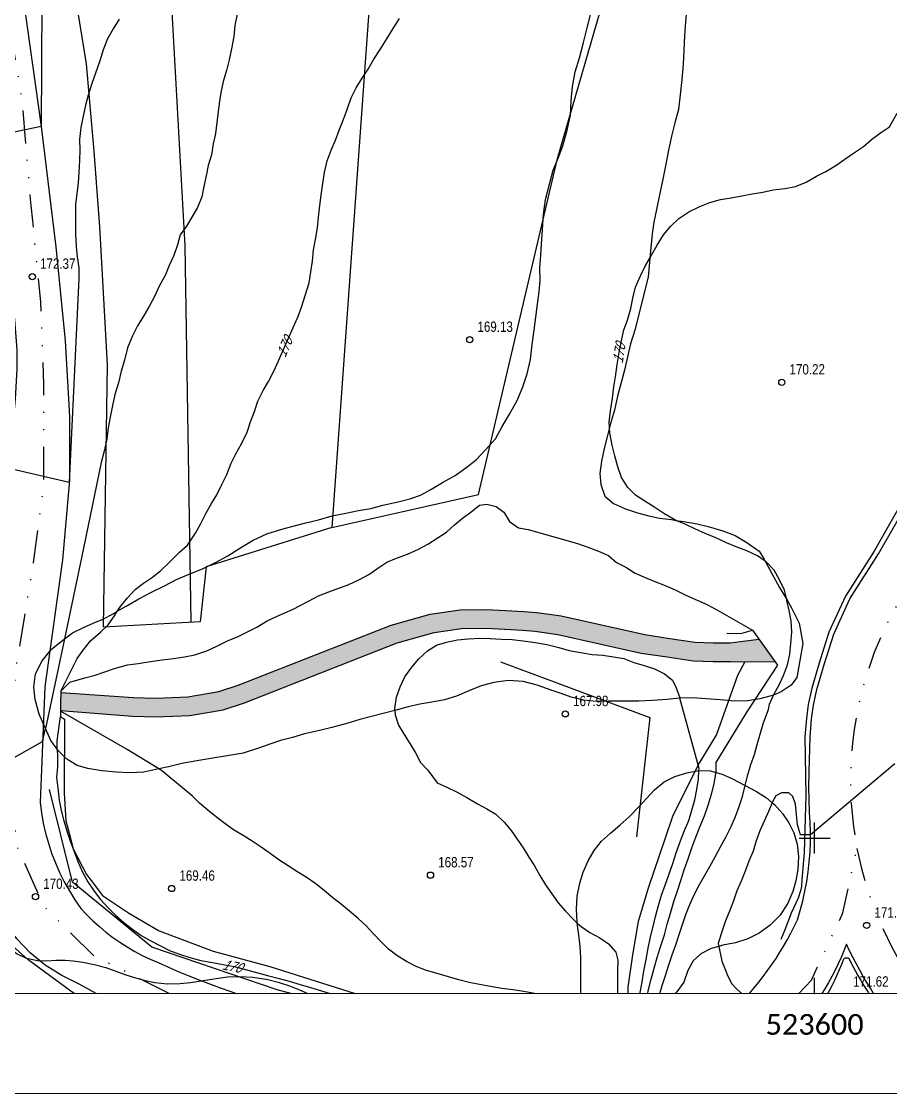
# Model space of a CAD drawing. Header units: metres. Extents: x 523239 to 523998, y 4669208 to 4669802.
# Drawn here: x 523523.3 to 523607.3, y 4669275.3 to 4669378.9 of the extents above; entities that cross this region are included whole.
import ezdxf
from ezdxf.enums import TextEntityAlignment as Align

# ---------------------------------------------------------------- set-up
doc = ezdxf.new("R2010")
doc.units = ezdxf.units.M
doc.header["$MEASUREMENT"] = 0
doc.header["$PDSIZE"] = -1
doc.linetypes.add('MORSE_D', pattern=[31.75, 12.7, -6.35, 0, -6.35, 0, -6.35])
for name, color, linetype in [('031006 Cota terreno', 9, 'Continuous'), ('032011 Curva cada 1 m', 40, 'Continuous'), ('032015 Curva cada 5 m', 34, 'Continuous'), ('032022 Curva cada 1 m de baja fiabilidad', 40, 'Continuous'), ('032023 Curva cada 5 m de baja fiabilidad', 34, 'Continuous'), ('033006 Texto cota terreno', 9, 'Continuous'), ('033015 Texto curva maestra', 42, 'Continuous'), ('042002 Arroyo', 4, 'Continuous'), ('042014 Rio baja fiabilidad', 142, 'Continuous'), ('072001 Borde aglomerado u hormigon', 7, 'Continuous'), ('072004 Bordillo Acera', 1, 'Continuous'), ('072010 Obra fabrica', 1, 'Continuous'), ('082001 Valla Alambrada', 7, 'ALAMBRADA'), ('082004 Linde', 3, 'Continuous'), ('082008 Bionda', 7, 'BIONDA'), ('082009 Linde Antigua', 104, 'Continuous'), ('102002 Zona arbolada', 3, 'MASA'), ('192008 Linea blanca', 9, 'Continuous'), ('202001 Eje Calle', 254, 'MORSE_D'), ('990001 Sombreados', 7, 'Continuous'), ('992007 Cuadricula', 7, 'Continuous'), ('993007 Textos cuadricula', 7, 'Continuous')]:
    doc.layers.add(name, color=color, linetype=linetype)
doc.layers.add('992006 Lineas cajetin', color=7, linetype='Continuous', lineweight=0)
doc.styles.add('Legend', font='calibri.ttf')
doc.styles.get("Standard").update_dxf_attribs({"font": 'arial.ttf'})
doc.linetypes.add('ALAMBRADA', pattern='A,3,[131,GEOGRAMA.SHX,S=0.5,R=0,X=0,Y=0],3', length=6)
doc.linetypes.add('BIONDA', pattern='A,6,[137,GEOGRAMA.SHX,S=0.75,R=0,X=0,Y=-0.5],6', length=12)
doc.linetypes.add('MASA', pattern='A,0.0001,[130,GEOGRAMA.SHX,S=0.5,R=180,X=0,Y=0],-2.9', length=2.9001)

# ---------------------------------------------------------------- blocks, each defined once
blk = doc.blocks.new('COTAP')
at = {"color": 0}
blk.add_circle((0, 0), 0.3, dxfattribs=at)

msp = doc.modelspace()

# ---------------------------------------------------------------- hatches: boundary and pattern name
at = {"layer": '990001 Sombreados'}
msp.add_hatch(color=4, dxfattribs=at).paths.add_polyline_path([(523596.18, 4669317.03), (523594.61, 4669319.22), (523591.85, 4669318.87), (523590.22, 4669318.87), (523588.44, 4669318.93), (523586.02, 4669319.3), (523583.58, 4669319.66), (523575.51, 4669321.46), (523574.34, 4669321.64), (523573.15, 4669321.79), (523571.89, 4669321.9), (523570.73, 4669321.96), (523569.52, 4669322.03), (523568.28, 4669322.09), (523565.75, 4669322.06), (523562.86, 4669321.65), (523559.07, 4669320.58), (523544.31, 4669314.78), (523542.42, 4669314.16), (523539.42, 4669313.66), (523536.33, 4669313.52), (523534.19, 4669313.58), (523527.16, 4669314.07), (523527.14, 4669312.99), (523527.13, 4669312.33), (523534.09, 4669311.77), (523536.34, 4669311.71), (523539.61, 4669311.85), (523542.86, 4669312.39), (523544.92, 4669313.07), (523559.65, 4669318.85), (523563.24, 4669319.87), (523565.89, 4669320.24), (523568.25, 4669320.27), (523569.43, 4669320.22), (523570.63, 4669320.15), (523571.76, 4669320.09), (523572.95, 4669319.98), (523574.08, 4669319.84), (523575.17, 4669319.67), (523583.25, 4669317.87), (523585.75, 4669317.5), (523588.27, 4669317.12), (523590.19, 4669317.05), (523591.85, 4669317.05)], flags=0)

# ---------------------------------------------------------------- linework, layer by layer
at = {"layer": '032011 Curva cada 1 m'}
for points, elevation in [([(523525.36, 4669386.89), (523525.27, 4669368.76), (523520.47, 4669367.76)], 173), ([(523532.8, 4669379.11), (523532.22, 4669378.19), (523531.66, 4669377.23), (523531.25, 4669376.15), (523530.91, 4669375.09), (523530.5, 4669373.91), (523530.14, 4669372.89), (523529.8, 4669371.78), (523529.53, 4669370.8), (523529.31, 4669369.74), (523529.08, 4669368.65), (523528.97, 4669367.5), (523528.98, 4669366.5), (523528.97, 4669365.47), (523528.91, 4669364.32), (523528.84, 4669363.3), (523528.56, 4669361.23), (523528.57, 4669359.41), (523528.59, 4669358.34), (523528.65, 4669357.16), (523528.75, 4669356.15), (523528.9, 4669355.11), (523528.89, 4669354.06), (523527.97, 4669334.34), (523522.18, 4669335.72)], 172), ([(523544.2, 4669379.6), (523543.98, 4669378.51), (523543.86, 4669377.45), (523543.65, 4669376.25), (523543.43, 4669375.2), (523543.16, 4669374.16), (523542.86, 4669373.11), (523542.61, 4669372.03), (523542.46, 4669370.98), (523542.09, 4669368.08), (523541.88, 4669367.06), (523541.71, 4669366.01), (523541.38, 4669364.99), (523541.19, 4669363.99), (523540.97, 4669362.94), (523540.77, 4669361.95), (523540.37, 4669360.91), (523539.83, 4669359.99), (523539.3, 4669359.13), (523538.69, 4669358.29), (523538.42, 4669357.32), (523538.07, 4669356.3), (523537.64, 4669355.31), (523537.24, 4669354.37), (523536.7, 4669353.38), (523536.21, 4669352.31), (523535.69, 4669351.35), (523535.13, 4669350.41), (523534.56, 4669349.49), (523534.08, 4669348.53), (523533.6, 4669347.37), (523533.32, 4669346.18), (523533, 4669345.1), (523532.72, 4669343.98), (523532.37, 4669342.85), (523532.15, 4669341.8), (523531.93, 4669340.67), (523531.74, 4669339.63), (523531.59, 4669338.55), (523531.35, 4669337.37), (523531.05, 4669336.3), (523529.36, 4669328.02), (523527.5, 4669319.25)], 171), ([(523588.81, 4669306.53), (523588.83, 4669306.73), (523586.99, 4669313.52)], 168), ([(523559.44, 4669312.34), (523559.48, 4669311.9), (523559.78, 4669310.92), (523560.33, 4669310), (523560.89, 4669309.13), (523561.44, 4669308.25), (523561.9, 4669307.31), (523562.61, 4669306.56), (523563.51, 4669305.35), (523564.52, 4669304.9), (523565.46, 4669304.43), (523566.38, 4669303.92), (523567.42, 4669303.31), (523568.31, 4669302.83), (523569.21, 4669302.3), (523570.01, 4669301.55), (523570.67, 4669300.74), (523571.25, 4669299.9), (523571.82, 4669299.07), (523572.37, 4669298.15), (523572.92, 4669297.31), (523573.46, 4669296.39), (523574.01, 4669295.5), (523574.6, 4669294.61), (523575.23, 4669293.76), (523575.94, 4669292.94), (523576.67, 4669292.16), (523577.06, 4669291.79)], 168), ([(523593.4, 4669312.1), (523590.44, 4669307.3), (523590.44, 4669306.35)], 169), ([(523519.64, 4669306.11), (523525.4, 4669309.34), (523525.66, 4669310.59)], 171), ([(523572.93, 4669285), (523571.9, 4669285.18), (523570.83, 4669285.33), (523569.77, 4669285.47), (523568.67, 4669285.65), (523567.6, 4669285.84), (523566.61, 4669286.06), (523565.62, 4669286.31), (523564.63, 4669286.59), (523563.52, 4669286.92), (523562.51, 4669287.21), (523561.51, 4669287.58), (523560.55, 4669288.08), (523559.62, 4669288.65), (523558.81, 4669289.27), (523558.08, 4669290), (523557.37, 4669290.76), (523556.65, 4669291.51), (523555.88, 4669292.24), (523555.06, 4669292.93), (523554.27, 4669293.58), (523553.44, 4669294.24), (523552.64, 4669294.9), (523551.81, 4669295.57), (523550.85, 4669296.21), (523549.97, 4669296.76), (523549.11, 4669297.32), (523548.21, 4669297.91), (523547.38, 4669298.52), (523546.53, 4669299.11), (523545.65, 4669299.69), (523544.79, 4669300.24), (523543.83, 4669300.81), (523543, 4669301.4), (523542.21, 4669302.02), (523541.36, 4669302.69), (523540.55, 4669303.36), (523539.84, 4669304.09), (523536.9, 4669306.53), (523536.64, 4669306.68)], 169), ([(523607.76, 4669307.18), (523599.6, 4669300.3), (523598.65, 4669300.3), (523598.34, 4669301.27), (523598.24, 4669302.28), (523598.14, 4669303.29), (523597.88, 4669304.03), (523597.51, 4669304.37), (523596.8, 4669304.37), (523596.24, 4669304.07), (523595.94, 4669303.51), (523595.9, 4669303.42)], 171), ([(523590.73, 4669289.53), (523591.05, 4669288.12), (523591.39, 4669287.25), (523591.62, 4669286.65), (523592.01, 4669285.93), (523592.41, 4669285.46), (523592.83, 4669285.08), (523592.89, 4669285)], 171)]:
    msp.add_lwpolyline(points, dxfattribs=dict(at, elevation=elevation))
at = {"layer": '032015 Curva cada 5 m', "elevation": 170}
for points in [[(523532.61, 4669321.91), (523532.91, 4669322.39), (523533.59, 4669323.21), (523534.34, 4669324.02), (523535.15, 4669324.64), (523536.03, 4669325.21), (523536.82, 4669325.86), (523537.56, 4669326.56), (523538.62, 4669327.63), (523539.4, 4669328.31), (523540.16, 4669329.45), (523540.68, 4669330.39), (523541.16, 4669331.36), (523541.72, 4669332.32), (523542.23, 4669333.18), (523542.7, 4669334.15), (523543.19, 4669335.14), (523543.62, 4669336.21), (523544.08, 4669337.12), (523544.66, 4669338.17), (523545.17, 4669339.22), (523545.49, 4669340.21), (523545.87, 4669341.2), (523546.19, 4669342.22), (523546.7, 4669343.24), (523547.21, 4669344.11), (523547.75, 4669345.1), (523548.2, 4669346.11), (523548.63, 4669347.13), (523549.12, 4669348.25), (523549.62, 4669349.33), (523550.06, 4669350.33), (523550.41, 4669351.29), (523551.14, 4669353.65), (523551.31, 4669354.7), (523551.48, 4669355.74), (523551.59, 4669356.84), (523551.76, 4669357.84), (523551.96, 4669358.96), (523552.07, 4669359.99), (523552.19, 4669361.11), (523552.33, 4669362.13), (523552.47, 4669363.24), (523552.64, 4669364.31), (523552.91, 4669365.43), (523553.29, 4669366.45), (523553.69, 4669367.42), (523554.06, 4669368.39), (523554.44, 4669369.36), (523554.82, 4669370.4), (523555.22, 4669371.53), (523555.69, 4669372.5), (523556.27, 4669373.41), (523556.86, 4669374.29), (523557.41, 4669375.24), (523558.01, 4669376.2), (523558.65, 4669377.21), (523559.28, 4669378.23), (523559.9, 4669379.2)], [(523584.07, 4669356.03), (523584.24, 4669356.33), (523584.78, 4669357.28), (523585.4, 4669358.27), (523586.08, 4669359.1), (523586.87, 4669359.85), (523587.85, 4669360.5), (523588.91, 4669361.01), (523589.88, 4669361.4), (523590.89, 4669361.7), (523591.93, 4669361.87), (523592.96, 4669362.05), (523593.96, 4669362.24), (523594.99, 4669362.42), (523595.99, 4669362.64), (523597.14, 4669362.77), (523598.16, 4669362.96), (523599.2, 4669363.37), (523600.17, 4669363.94), (523601.1, 4669364.4), (523602.04, 4669364.97), (523602.92, 4669365.59), (523603.77, 4669366.17), (523604.71, 4669366.81), (523605.51, 4669367.49), (523606.36, 4669368.13), (523607.25, 4669368.71), (523607.97, 4669370.03)], [(523586.58, 4669330.7), (523586.43, 4669330.77), (523585.44, 4669331.37), (523584.56, 4669331.95), (523583.59, 4669332.56), (523582.7, 4669333.13), (523581.95, 4669333.87), (523581.35, 4669334.85), (523581, 4669335.87), (523580.69, 4669336.93), (523580.44, 4669337.97), (523580.21, 4669339.15), (523580.17, 4669339.68)], [(523597.3, 4669323.06), (523597.09, 4669323.96), (523596.61, 4669324.96), (523596.09, 4669325.9), (523595.31, 4669326.68), (523595.21, 4669326.74)], [(523593.28, 4669305.09), (523593.29, 4669305.11), (523593.54, 4669306.1), (523593.83, 4669307.1), (523594.18, 4669308.08), (523594.46, 4669309.05), (523594.73, 4669310.05), (523595.04, 4669311.04), (523595.38, 4669312.01), (523595.54, 4669312.42), (523595.63, 4669312.94), (523596.03, 4669313.82)], [(523526.81, 4669308.58), (523526.83, 4669307.93), (523526.84, 4669306.88), (523526.73, 4669305.86), (523526.87, 4669304.84), (523527, 4669303.68), (523527.19, 4669302.67), (523527.45, 4669301.67), (523527.78, 4669300.61), (523528.08, 4669299.65), (523528.43, 4669298.7), (523528.81, 4669297.73), (523529.26, 4669296.72), (523529.77, 4669295.77), (523530.39, 4669294.88), (523531, 4669294.06), (523531.73, 4669293.25), (523532.45, 4669292.55), (523533.24, 4669291.86), (523534.07, 4669291.21), (523534.93, 4669290.6), (523535.8, 4669290.1), (523536.74, 4669289.61), (523537.66, 4669289.15), (523538.61, 4669288.79), (523539.63, 4669288.45), (523540.7, 4669288.16), (523541.8, 4669287.97), (523542.86, 4669287.8), (523543.9, 4669287.59), (523545.01, 4669287.31), (523546.05, 4669287.01), (523547.14, 4669286.74), (523548.25, 4669286.45), (523549.21, 4669286.17), (523550.28, 4669285.85), (523551.28, 4669285.55), (523552.36, 4669285.25), (523553.18, 4669285)]]:
    msp.add_lwpolyline(points, dxfattribs=at)
at = {"layer": '032022 Curva cada 1 m de baja fiabilidad'}
for points, elevation in [([(523528.02, 4669315.06), (523529.47, 4669315.47), (523530.46, 4669315.75), (523531.5, 4669316.08), (523532.45, 4669316.41), (523533.6, 4669316.73), (523534.63, 4669316.88), (523535.83, 4669317.06), (523536.94, 4669317.21), (523538.06, 4669317.35), (523539.12, 4669317.52), (523540.12, 4669317.7), (523541.27, 4669318.08), (523542.23, 4669318.54), (523543.25, 4669319.05), (523544.29, 4669319.49), (523545.2, 4669319.93), (523546.11, 4669320.37), (523547.1, 4669320.98), (523548.05, 4669321.43), (523549.53, 4669322.09), (523551.08, 4669322.89), (523552.07, 4669323.4), (523553.04, 4669323.79), (523554.01, 4669324.15), (523554.98, 4669324.5), (523556.02, 4669324.97), (523556.91, 4669325.46), (523557.78, 4669326.07), (523558.66, 4669326.67), (523559.6, 4669327.03), (523560.66, 4669327.44), (523561.72, 4669327.9), (523562.61, 4669328.41), (523563.51, 4669328.98), (523564.43, 4669329.55), (523565.2, 4669330.25), (523565.97, 4669330.9), (523566.79, 4669331.49), (523567.63, 4669332.15), (523568.32, 4669332.27), (523569.24, 4669332.05), (523569.97, 4669331.49), (523570.53, 4669330.6), (523571.39, 4669329.98), (523572.33, 4669329.81), (523577.08, 4669328.47), (523578.1, 4669328.11), (523579.13, 4669327.71), (523580.09, 4669327.29), (523580.85, 4669326.62), (523581.76, 4669326.19), (523582.65, 4669325.6), (523583.61, 4669325.18), (523584.56, 4669324.8), (523585.55, 4669324.39), (523586.51, 4669323.97), (523587.49, 4669323.49), (523588.42, 4669323.1), (523589.39, 4669322.65), (523590.38, 4669322.14), (523593.99, 4669320.08)], 169), ([(523527.5, 4669319.25), (523525.66, 4669310.59)], 171), ([(523559.44, 4669312.34), (523559.43, 4669312.53), (523559.58, 4669313.6), (523559.95, 4669314.62), (523560.41, 4669315.59), (523561.07, 4669316.52), (523561.74, 4669317.33), (523562.58, 4669318.09), (523563.45, 4669318.63), (523564.44, 4669318.94), (523565.48, 4669319.14), (523566.53, 4669319.26), (523567.64, 4669319.33), (523568.64, 4669319.29), (523569.74, 4669319.23), (523570.78, 4669319.18), (523571.83, 4669319.07), (523572.99, 4669318.91), (523574.11, 4669318.7), (523575.29, 4669318.41), (523576.28, 4669318.13), (523577.38, 4669317.92), (523578.49, 4669317.75), (523579.53, 4669317.66), (523580.56, 4669317.51), (523581.56, 4669317.34), (523582.54, 4669316.97), (523583.52, 4669316.67), (523584.54, 4669316.34), (523585.48, 4669315.87), (523586.28, 4669315.25), (523586.61, 4669314.52), (523586.97, 4669313.56), (523586.99, 4669313.52)], 168), ([(523536.64, 4669306.68), (523533.58, 4669308.56), (523527.13, 4669312.25)], 169), ([(523583.14, 4669285), (523583.15, 4669285.08), (523583.32, 4669286.1), (523583.5, 4669287.16), (523583.71, 4669288.27), (523583.91, 4669289.37), (523584.14, 4669290.45), (523584.39, 4669291.45), (523584.64, 4669292.43), (523584.93, 4669293.48), (523585.22, 4669294.49), (523585.56, 4669295.45), (523585.92, 4669296.44), (523586.3, 4669297.56), (523586.63, 4669298.57), (523587.03, 4669299.72), (523587.43, 4669300.74), (523587.84, 4669301.71), (523588.13, 4669302.71), (523588.41, 4669303.7), (523588.63, 4669304.7), (523588.77, 4669305.7), (523588.81, 4669306.53)], 168), ([(523583.87, 4669285), (523583.91, 4669285.26), (523584.21, 4669286.36), (523584.51, 4669287.43), (523584.79, 4669288.45), (523585.12, 4669289.48), (523585.48, 4669290.64), (523585.76, 4669291.68), (523586.06, 4669292.75), (523586.39, 4669293.86), (523586.74, 4669294.91), (523587.07, 4669295.9), (523587.41, 4669296.92), (523587.77, 4669297.99), (523588.14, 4669299.06), (523588.51, 4669300.1), (523588.95, 4669301.14), (523589.35, 4669302.15), (523589.7, 4669303.17), (523590.05, 4669304.26), (523590.28, 4669305.25), (523590.44, 4669306.24), (523590.44, 4669306.35)], 169), ([(523595.9, 4669303.42), (523595.55, 4669302.57), (523595.12, 4669301.63), (523594.7, 4669300.71), (523594.34, 4669299.73), (523594.05, 4669298.74), (523593.65, 4669297.76), (523593.29, 4669296.81), (523592.89, 4669295.83), (523592.5, 4669294.9), (523592.15, 4669293.93), (523591.77, 4669292.95), (523591.4, 4669292), (523591.08, 4669291.04), (523590.74, 4669290.04), (523590.67, 4669289.81), (523590.73, 4669289.53)], 171), ([(523577.06, 4669291.79), (523577.43, 4669291.46), (523578.29, 4669290.89), (523579.23, 4669290.37), (523580.09, 4669289.77), (523580.78, 4669288.99), (523580.98, 4669288.21), (523580.95, 4669287.16), (523580.96, 4669286.13), (523580.96, 4669285.02), (523580.96, 4669285)], 168)]:
    msp.add_lwpolyline(points, dxfattribs=dict(at, elevation=elevation))
at = {"layer": '032023 Curva cada 5 m de baja fiabilidad', "elevation": 170}
for points in [[(523580.17, 4669339.68), (523580.15, 4669340.2), (523580.29, 4669341.29), (523580.48, 4669342.49), (523580.6, 4669343.59), (523580.77, 4669344.58), (523580.93, 4669345.74), (523581.11, 4669346.92), (523581.33, 4669348.05), (523581.58, 4669349.09), (523581.92, 4669350.04), (523582.25, 4669351.16), (523582.44, 4669352.15), (523582.7, 4669353.23), (523583.17, 4669354.33), (523583.66, 4669355.32), (523584.07, 4669356.03)], [(523595.21, 4669326.74), (523594.48, 4669327.26), (523593.44, 4669327.76), (523592.41, 4669328.15), (523591.47, 4669328.54), (523590.45, 4669329.01), (523589.41, 4669329.44), (523588.44, 4669329.87), (523587.48, 4669330.32), (523586.58, 4669330.7)], [(523596.03, 4669313.82), (523596.05, 4669313.86), (523596.56, 4669314.8), (523596.99, 4669315.72), (523597.39, 4669316.73), (523597.59, 4669317.76), (523597.71, 4669318.8), (523597.79, 4669319.9), (523597.73, 4669320.98), (523597.53, 4669321.98), (523597.33, 4669322.96), (523597.3, 4669323.06)], [(523527.16, 4669314.2), (523528.72, 4669317.36), (523529.32, 4669318.15), (523530.04, 4669319.05), (523530.99, 4669319.88), (523531.73, 4669320.59), (523532.34, 4669321.48), (523532.61, 4669321.91)], [(523526.81, 4669308.58), (523526.81, 4669308.93), (523526.81, 4669309.41), (523527.13, 4669311.75)], [(523585.05, 4669285), (523585.27, 4669285.75), (523585.6, 4669286.74), (523585.9, 4669287.75), (523586.23, 4669288.73), (523586.58, 4669289.7), (523586.91, 4669290.68), (523587.23, 4669291.64), (523587.57, 4669292.62), (523587.95, 4669293.58), (523588.36, 4669294.52), (523588.86, 4669295.46), (523589.37, 4669296.35), (523589.89, 4669297.26), (523590.4, 4669298.2), (523590.91, 4669299.15), (523591.42, 4669300.09), (523591.93, 4669301.12), (523592.36, 4669302.08), (523592.72, 4669303.06), (523593.02, 4669304.03), (523593.28, 4669305.09)]]:
    msp.add_lwpolyline(points, dxfattribs=at)
at = {"layer": '042002 Arroyo', "flags": 128}
msp.add_lwpolyline([(523593.26, 4669317.04), (523592.54, 4669315.72), (523590.53, 4669310.01), (523588.89, 4669307.29), (523586.31, 4669302.17), (523585.57, 4669300), (523583.94, 4669295.25), (523582.95, 4669291.95), (523582.39, 4669288.72), (523581.96, 4669285.59), (523581.95, 4669285)], dxfattribs=at)
at = {"layer": '042014 Rio baja fiabilidad', "flags": 128}
for points in [[(523527.16, 4669314.07), (523534.19, 4669313.58), (523536.33, 4669313.52), (523539.42, 4669313.66), (523542.42, 4669314.16), (523544.31, 4669314.78), (523559.07, 4669320.58), (523562.86, 4669321.65), (523565.75, 4669322.06), (523568.28, 4669322.09), (523569.52, 4669322.03), (523570.73, 4669321.96), (523571.89, 4669321.9), (523573.15, 4669321.79), (523574.34, 4669321.64), (523575.51, 4669321.46), (523583.58, 4669319.66), (523586.02, 4669319.3), (523588.44, 4669318.93), (523590.22, 4669318.87), (523591.85, 4669318.87), (523594.61, 4669319.22)], [(523527.13, 4669312.33), (523534.09, 4669311.77), (523536.34, 4669311.71), (523539.61, 4669311.85), (523542.86, 4669312.39), (523544.92, 4669313.07), (523559.65, 4669318.85), (523563.24, 4669319.87), (523565.89, 4669320.24), (523568.25, 4669320.27), (523569.43, 4669320.22), (523570.63, 4669320.15), (523571.76, 4669320.09), (523572.95, 4669319.98), (523574.08, 4669319.84), (523575.17, 4669319.67), (523583.25, 4669317.87), (523585.75, 4669317.5), (523588.27, 4669317.12), (523590.19, 4669317.05), (523591.85, 4669317.05), (523596.18, 4669317.03)]]:
    msp.add_lwpolyline(points, dxfattribs=at)
at = {"layer": '072001 Borde aglomerado u hormigon', "flags": 128}
for points in [[(523530.57, 4669285), (523528.93, 4669285.9), (523527.24, 4669286.71), (523525.65, 4669287.72), (523524.2, 4669288.91), (523522.91, 4669290.27), (523521.79, 4669291.77), (523520.86, 4669293.4), (523520.13, 4669295.14), (523519.62, 4669296.94), (523519.32, 4669298.8), (523519.26, 4669300.68), (523519.42, 4669302.55), (523520.1, 4669313.46), (523521.16, 4669324.32), (523522.1, 4669334.88), (523522.78, 4669342.45), (523522.94, 4669345.29), (523522.93, 4669347.16), (523522.71, 4669350.09), (523521.58, 4669359.23), (523519.89, 4669372.23), (523517.81, 4669385.23)], [(523523.36, 4669382.3), (523525.27, 4669368.76), (523526.66, 4669357.14), (523527.56, 4669348.04), (523527.98, 4669340.74), (523527.99, 4669334.57), (523527.32, 4669326.87), (523525.61, 4669314.63), (523525.16, 4669303.45), (523525.29, 4669302.45), (523525.46, 4669301.45), (523525.68, 4669300.47), (523525.95, 4669299.5), (523526.27, 4669298.54), (523526.63, 4669297.6), (523527.04, 4669296.67), (523527.49, 4669295.77), (523527.98, 4669294.89), (523528.52, 4669294.04), (523529.09, 4669293.21), (523529.67, 4669292.6), (523530.26, 4669292.02), (523530.88, 4669291.46), (523531.52, 4669290.92), (523532.19, 4669290.41), (523532.87, 4669289.93), (523533.57, 4669289.48), (523534.3, 4669289.06), (523535.03, 4669288.67), (523535.79, 4669288.3), (523536.55, 4669287.97), (523538.56, 4669287.09), (523540.6, 4669286.27), (523542.65, 4669285.51), (523544.12, 4669285)], [(523593.71, 4669285), (523593.85, 4669285.16), (523594.16, 4669285.52), (523594.61, 4669286.08), (523595.04, 4669286.64), (523595.46, 4669287.21), (523595.87, 4669287.79), (523596.27, 4669288.38), (523596.65, 4669288.98), (523597.02, 4669289.59), (523597.37, 4669290.21), (523597.71, 4669290.83), (523598.03, 4669291.46), (523598.34, 4669292.1), (523598.62, 4669293.02), (523598.86, 4669293.94), (523599.07, 4669294.87), (523599.25, 4669295.81), (523599.39, 4669296.75), (523599.49, 4669297.7), (523599.56, 4669298.65), (523599.6, 4669299.61), (523599.6, 4669300.56), (523599.57, 4669301.52), (523599.51, 4669302.47), (523599.43, 4669304.93), (523599.47, 4669306.4), (523599.56, 4669309.74), (523599.71, 4669311.52), (523599.88, 4669312.84), (523600.21, 4669314.37), (523600.91, 4669316.76), (523601.86, 4669319.71), (523603.41, 4669323.13), (523606.19, 4669327.46), (523609.32, 4669332.97)]]:
    msp.add_lwpolyline(points, dxfattribs=at)
at = {"layer": '072004 Bordillo Acera', "flags": 128}
msp.add_lwpolyline([(523601.29, 4669285), (523601.44, 4669285.27), (523601.7, 4669285.77), (523601.95, 4669286.27), (523602.18, 4669286.78), (523602.41, 4669287.3), (523602.62, 4669287.82), (523602.81, 4669288.35), (523602.85, 4669288.38), (523602.89, 4669288.39), (523602.94, 4669288.41), (523602.98, 4669288.42), (523603.03, 4669288.43), (523603.07, 4669288.43), (523603.12, 4669288.43), (523603.16, 4669288.43), (523603.21, 4669288.42), (523603.25, 4669288.41), (523603.3, 4669288.39), (523603.51, 4669287.97), (523603.73, 4669287.55), (523603.95, 4669287.13), (523604.19, 4669286.72), (523604.42, 4669286.31), (523604.67, 4669285.9), (523604.91, 4669285.5), (523605.17, 4669285.1), (523605.23, 4669285)], dxfattribs=at)
at = {"layer": '072010 Obra fabrica', "flags": 128}
for points in [[(523591.53, 4669319.79), (523592.88, 4669319.77), (523593.99, 4669320.08), (523596.41, 4669316.71), (523593.4, 4669312.1)], [(523528.02, 4669315.06), (523527.16, 4669314.2), (523527.14, 4669312.99), (523527.13, 4669311.75), (523527.52, 4669311.48)]]:
    msp.add_lwpolyline(points, dxfattribs=at)
at = {"layer": '082001 Valla Alambrada', "flags": 128}
for points in [[(523553.34, 4669330.01), (523541.21, 4669326.22), (523540.61, 4669320.9), (523531.29, 4669320.39), (523531.66, 4669345.76), (523530.93, 4669359.07), (523530.38, 4669366.38), (523529.64, 4669374.79), (523526.69, 4669393.08)], [(523557.31, 4669385.31), (523553.34, 4669330.01)], [(523553.34, 4669330.01), (523567.52, 4669333.2), (523575.16, 4669365.65), (523580.14, 4669382.89)], [(523569.66, 4669317.02), (523584.07, 4669311.66), (523582.8, 4669300.11)], [(523549.37, 4669285), (523548.06, 4669285.33), (523535.94, 4669289.47), (523528.27, 4669295.73), (523526.05, 4669304.7)]]:
    msp.add_lwpolyline(points, dxfattribs=at)
at = {"layer": '082004 Linde', "flags": 128}
msp.add_lwpolyline([(523539.76, 4669320.85), (523539.16, 4669357.23), (523537.28, 4669391.45)], dxfattribs=at)
at = {"layer": '082008 Bionda', "flags": 128}
msp.add_lwpolyline([(523610.64, 4669340.32), (523609.96, 4669336.58), (523608.86, 4669333.17), (523605.76, 4669327.72), (523602.97, 4669323.37), (523601.39, 4669319.89), (523600.43, 4669316.91), (523599.73, 4669314.49), (523599.39, 4669312.92), (523599.21, 4669311.57), (523599.06, 4669309.77), (523599.15, 4669304.16), (523599, 4669298.58), (523598.78, 4669295.96), (523598.73, 4669295.34), (523598.65, 4669294.9), (523598.4, 4669294.19), (523597.74, 4669292.74), (523597.11, 4669291.15), (523596.74, 4669290.2)], dxfattribs=at)
at = {"layer": '082009 Linde Antigua', "flags": 128}
for points in [[(523527.52, 4669311.48), (523527.48, 4669304.33), (523527.63, 4669301.66), (523528.08, 4669300), (523528.36, 4669298.96), (523529.65, 4669296.49), (523530.1, 4669295.89), (523531.19, 4669294.46), (523533.79, 4669292.73), (523536.65, 4669291.04), (523541.88, 4669289.07), (523547.34, 4669287.61), (523555.6, 4669285)], [(523528.45, 4669285), (523528.11, 4669285.21), (523524.01, 4669288.25), (523522.17, 4669289.89), (523520.82, 4669291.41), (523518.47, 4669296.41), (523518.26, 4669300), (523518.23, 4669300.61), (523518.3, 4669308.81)]]:
    msp.add_lwpolyline(points, dxfattribs=at)
at = {"layer": '102002 Zona arbolada', "flags": 128}
for points in [[(523585.48, 4669413.06), (523585.84, 4669416.65), (523585.9, 4669417.98), (523585.89, 4669419.2), (523585.88, 4669420.46), (523585.91, 4669421.69), (523585.93, 4669422.89), (523585.99, 4669423.89), (523586.05, 4669424.96), (523586.17, 4669426.02), (523586.46, 4669427.19), (523586.93, 4669428.16), (523587.71, 4669428.94), (523588.8, 4669429.72), (523589.77, 4669430.12), (523590.8, 4669430.25), (523591.8, 4669430.1), (523592.68, 4669429.59), (523593.3, 4669428.78), (523593.85, 4669427.62), (523593.99, 4669426.59), (523593.87, 4669425.52), (523593.55, 4669424.16), (523593.14, 4669422.74), (523592.66, 4669421.35), (523592.41, 4669419.92), (523592.16, 4669418.5), (523592.01, 4669417.11), (523591.95, 4669415.72), (523591.96, 4669414.36), (523591.97, 4669412.94), (523591.95, 4669411.62), (523591.92, 4669410.19), (523591.83, 4669408.9), (523591.75, 4669407.48), (523591.63, 4669406.06), (523591.54, 4669404.79), (523591.38, 4669403.37), (523591.17, 4669401.88), (523591.01, 4669400.78), (523590.86, 4669399.3), (523590.74, 4669398.04), (523590.62, 4669396.87), (523590.37, 4669395.48), (523590.08, 4669394.12), (523589.77, 4669392.73), (523589.49, 4669391.21), (523589.21, 4669389.72), (523588.92, 4669388.43), (523588.67, 4669387.23), (523588.42, 4669386.03), (523588.17, 4669384.58), (523587.95, 4669383.22), (523587.8, 4669381.67), (523587.65, 4669380.25), (523587.53, 4669378.86), (523587.44, 4669377.5), (523587.35, 4669376.11), (523587.29, 4669374.78), (523587.17, 4669373.3), (523587.02, 4669371.81), (523586.84, 4669370.39), (523586.49, 4669369.09), (523586.17, 4669367.83), (523585.89, 4669366.47), (523585.61, 4669365.11), (523585.33, 4669363.66), (523585.01, 4669362.14), (523584.73, 4669360.74), (523584.45, 4669359.51), (523584.29, 4669358.38), (523584.07, 4669356.03), (523583.9, 4669354.18), (523582.64, 4669349.07), (523582.22, 4669347.74), (523581.91, 4669346.51), (523581.63, 4669345.22), (523581.31, 4669344.02), (523580.96, 4669342.69), (523580.65, 4669341.33), (523580.27, 4669340.04), (523580.17, 4669339.68), (523579.98, 4669338.9), (523579.67, 4669337.64), (523579.42, 4669336.41), (523579.26, 4669335.22), (523579.33, 4669334.15), (523579.73, 4669333.05), (523580.57, 4669332.32), (523581.71, 4669331.81), (523582.87, 4669331.43), (523583.97, 4669331.14), (523585.01, 4669330.92), (523586.17, 4669330.77), (523586.58, 4669330.7), (523587.37, 4669330.58), (523588.66, 4669330.36), (523589.7, 4669330.11), (523591.12, 4669329.7), (523592.32, 4669329.22), (523593.46, 4669328.55), (523594.63, 4669327.72), (523595.11, 4669326.94), (523595.21, 4669326.74), (523595.87, 4669325.56), (523596.62, 4669324.21), (523597.17, 4669323.31), (523597.3, 4669323.06), (523597.79, 4669322.18), (523598.51, 4669320.76), (523598.85, 4669318.79), (523598.29, 4669315.53), (523597.74, 4669314.78), (523596.78, 4669314.13), (523596.03, 4669313.82), (523595.81, 4669313.73), (523594.71, 4669313.44), (523593.55, 4669313.27), (523592.29, 4669313.23), (523590.87, 4669313.35), (523589.51, 4669313.47), (523588.18, 4669313.56), (523586.99, 4669313.52), (523585.73, 4669313.38), (523584.34, 4669313.28), (523583.02, 4669313.23), (523581.56, 4669313.23), (523580.08, 4669313.22), (523578.88, 4669313.21), (523577.68, 4669313.33), (523576.46, 4669313.61), (523575.52, 4669313.96), (523574.54, 4669314.28), (523573.18, 4669314.76), (523571.83, 4669315.14), (523570.4, 4669315.23), (523569.01, 4669315.02), (523567.79, 4669314.72), (523566.6, 4669314.23), (523565.4, 4669313.71), (523564.24, 4669313.35), (523563.02, 4669313.14), (523561.85, 4669312.94), (523560.72, 4669312.68), (523559.44, 4669312.34), (523556.05, 4669311.45), (523554.79, 4669311.06), (523553.34, 4669310.69), (523552.01, 4669310.36), (523550.72, 4669310.06), (523549.56, 4669309.73), (523548.4, 4669309.44), (523547.37, 4669309.07), (523546.34, 4669308.71), (523544.79, 4669308.22), (523540.3, 4669307.48), (523538.85, 4669307.21), (523537.56, 4669306.88), (523536.64, 4669306.68), (523536.33, 4669306.62), (523535.17, 4669306.38), (523533.82, 4669306.31), (523532.49, 4669306.37), (523531.13, 4669306.49), (523529.77, 4669306.71), (523528.74, 4669307.02), (523527.73, 4669307.63), (523526.95, 4669308.4), (523526.81, 4669308.58), (523526.2, 4669309.43), (523525.66, 4669310.59), (523525.61, 4669310.72), (523525.06, 4669311.98), (523524.69, 4669313.4), (523524.56, 4669314.59), (523524.71, 4669315.88), (523525.35, 4669317.12), (523526.25, 4669318.25), (523527.47, 4669319.23), (523527.5, 4669319.25), (523528.3, 4669319.82), (523529.34, 4669320.34), (523530.27, 4669320.76), (523531.2, 4669321.16), (523532.2, 4669321.68), (523532.61, 4669321.91), (523533.46, 4669322.4), (523534.68, 4669323.12), (523535.91, 4669323.77), (523537.16, 4669324.36), (523538.32, 4669324.98), (523539.8, 4669325.6), (523540.84, 4669326), (523542.09, 4669326.62), (523543.28, 4669327.27), (523544.44, 4669328.02), (523545.73, 4669328.78), (523547.08, 4669329.4), (523548.5, 4669329.86), (523549.47, 4669330.12), (523550.7, 4669330.42), (523552.05, 4669330.75), (523553.37, 4669331.15), (523554.7, 4669331.38), (523555.92, 4669331.65), (523557.12, 4669331.85), (523558.28, 4669332.15), (523559.89, 4669332.51), (523561.02, 4669332.81), (523561.99, 4669333.17), (523562.92, 4669333.69), (523564.05, 4669334.35), (523565.27, 4669335.03), (523566.3, 4669335.78), (523567.3, 4669336.56), (523568.2, 4669337.51), (523569.16, 4669338.58), (523569.8, 4669339.75), (523570.5, 4669340.95), (523571.24, 4669342.28), (523571.81, 4669343.6), (523572.22, 4669344.87), (523572.54, 4669346.23), (523572.72, 4669347.68), (523572.91, 4669349.07), (523573.06, 4669350.33), (523573.22, 4669351.59), (523573.37, 4669352.82), (523573.49, 4669353.86), (523573.46, 4669355.05), (523573.54, 4669356.31), (523573.6, 4669357.38), (523573.69, 4669358.8), (523573.81, 4669360.29), (523574, 4669361.71), (523574.37, 4669363.17), (523574.75, 4669364.53), (523575.23, 4669365.69), (523575.68, 4669366.89), (523576.09, 4669368.38), (523576.4, 4669369.84), (523576.49, 4669371.23), (523576.61, 4669372.62), (523576.86, 4669374.04), (523577.27, 4669375.37), (523577.68, 4669376.86), (523578.03, 4669378.28), (523578.38, 4669379.67), (523578.6, 4669380.97), (523578.91, 4669382.39), (523579.32, 4669383.59), (523579.7, 4669384.69), (523580.08, 4669385.95), (523580.46, 4669387.28), (523580.78, 4669388.64), (523581.03, 4669389.93), (523581.41, 4669391.19), (523581.85, 4669392.33), (523582.14, 4669393.46), (523582.26, 4669394.46), (523582.32, 4669395.5), (523585.48, 4669413.06)], [(523577.44, 4669285), (523577.42, 4669285.1), (523577.4, 4669286.13), (523577.41, 4669287.19), (523577.42, 4669288.44), (523577.36, 4669289.52), (523577.21, 4669290.67), (523577.06, 4669291.79), (523577.05, 4669291.89), (523576.98, 4669293.13), (523577.06, 4669294.4), (523577.31, 4669295.64), (523577.65, 4669296.7), (523578.13, 4669297.79), (523578.71, 4669298.8), (523579.42, 4669299.69), (523580.29, 4669300.48), (523581.22, 4669301.27), (523582.08, 4669302.06), (523583.04, 4669303.06), (523583.74, 4669303.84), (523584.52, 4669304.65), (523585.45, 4669305.43), (523586.5, 4669305.94), (523587.65, 4669306.32), (523588.81, 4669306.53), (523589.95, 4669306.49), (523590.44, 4669306.35), (523591.06, 4669306.19), (523592.08, 4669305.73), (523593.22, 4669305.13), (523593.28, 4669305.09), (523594.37, 4669304.5), (523595.35, 4669303.88), (523595.9, 4669303.42), (523596.13, 4669303.24), (523596.89, 4669302.37), (523597.5, 4669301.47), (523597.99, 4669300.51), (523598.31, 4669299.41), (523598.44, 4669298.21), (523598.38, 4669296.98), (523598.19, 4669295.87), (523597.89, 4669294.84), (523597.4, 4669293.71), (523596.67, 4669292.56), (523595.7, 4669291.59), (523594.65, 4669290.83), (523593.54, 4669290.26), (523592.35, 4669289.89), (523591.14, 4669289.65), (523590.73, 4669289.53), (523590.01, 4669289.34), (523589, 4669288.83), (523588.25, 4669288.15), (523587.74, 4669287.21), (523587.35, 4669286.08), (523586.68, 4669285.14), (523586.51, 4669285)], [(523383.23, 4669285), (523383.25, 4669285.01), (523383.73, 4669285.27), (523384.54, 4669285.9), (523385.24, 4669286.61), (523385.96, 4669287.36), (523386.65, 4669288.13), (523387.31, 4669288.93), (523387.97, 4669289.73), (523388.71, 4669290.41), (523389.65, 4669290.93), (523390.72, 4669291.05), (523391.67, 4669290.75), (523392.27, 4669290.18), (523392.81, 4669289.2), (523393.33, 4669288.26), (523394.04, 4669287.34), (523394.85, 4669286.64), (523395.71, 4669286.35), (523396.76, 4669286.33), (523397.77, 4669286.51), (523398.92, 4669286.82), (523400.08, 4669287.14), (523401.29, 4669287.39), (523401.39, 4669287.4), (523402.58, 4669287.62), (523404.12, 4669287.91), (523405.1, 4669288.13), (523406.2, 4669288.45), (523407.02, 4669289.1), (523406.98, 4669289.5), (523406.59, 4669290.18), (523406.5, 4669290.35), (523406.06, 4669291.27), (523406.06, 4669292.36), (523406.48, 4669293.06), (523407.17, 4669293.78), (523408.05, 4669294.57), (523409.04, 4669295.4), (523410.09, 4669296.24), (523411.16, 4669297.06), (523412.29, 4669297.84), (523413.79, 4669298.68), (523414.97, 4669299.2), (523416.06, 4669299.56), (523417.17, 4669299.79), (523417.32, 4669299.83), (523418.51, 4669299.98), (523419.61, 4669299.98), (523420.63, 4669299.84), (523421.63, 4669299.36), (523422.24, 4669298.64), (523422.68, 4669297.72), (523423.17, 4669296.71), (523423.72, 4669295.88), (523423.83, 4669295.74), (523424.59, 4669294.87), (523425.3, 4669294.15), (523426.11, 4669293.45), (523427, 4669292.8), (523427.97, 4669292.2), (523428.96, 4669291.64), (523430.15, 4669291.04), (523431.11, 4669290.69), (523432.24, 4669290.6), (523433.41, 4669290.88), (523434.61, 4669291.3), (523435.8, 4669291.46), (523436.94, 4669291.21), (523438.17, 4669290.76), (523439.43, 4669290.41), (523440.58, 4669290.39), (523441.86, 4669290.66), (523443.14, 4669291.07), (523444.42, 4669291.46), (523445.31, 4669291.65), (523445.77, 4669291.76), (523446.78, 4669291.95), (523448.12, 4669292.17), (523449.11, 4669292.26), (523450.48, 4669292.3), (523451.79, 4669292.31), (523453.06, 4669292.33), (523454.34, 4669292.36), (523455.67, 4669292.46), (523456.91, 4669292.6), (523457.91, 4669292.75), (523458.91, 4669292.92), (523460.34, 4669293.14), (523461.46, 4669293.3), (523462.66, 4669293.47), (523463.35, 4669293.57), (523463.72, 4669293.63), (523464.98, 4669293.81), (523466.24, 4669294), (523467.54, 4669294.15), (523468.85, 4669294.3), (523470.2, 4669294.57), (523471.36, 4669295.01), (523472.53, 4669295.71), (523473.64, 4669296.5), (523474.46, 4669297.09), (523475.61, 4669297.82), (523476.83, 4669298.32), (523478.12, 4669298.47), (523479.41, 4669298.42), (523479.83, 4669298.38), (523480.78, 4669298.34), (523481.79, 4669298.3), (523483.12, 4669298.26), (523484.4, 4669298.19), (523485.61, 4669298.1), (523486.71, 4669298), (523487.93, 4669297.87), (523489.18, 4669297.7), (523490.39, 4669297.46), (523491.59, 4669297.15), (523492.72, 4669296.78), (523493.78, 4669296.4), (523494.79, 4669296.01), (523495.74, 4669295.62), (523496.62, 4669295.13), (523497.55, 4669294.62), (523497.68, 4669294.07), (523497.77, 4669293.03), (523497.91, 4669292.13), (523498.16, 4669291.2), (523498.71, 4669290.26), (523499.6, 4669289.58), (523500.65, 4669289.11), (523501.64, 4669288.82), (523502.34, 4669288.82), (523502.73, 4669288.82), (523503.73, 4669288.97), (523504.85, 4669289.29), (523505.77, 4669289.86), (523506.48, 4669290.68), (523506.94, 4669291.59), (523507.48, 4669292.74), (523507.95, 4669293.68), (523508.34, 4669294.61), (523508.55, 4669295.6), (523508.68, 4669296.83), (523509.07, 4669297.93), (523509.79, 4669298.76), (523510.86, 4669299.47), (523511.82, 4669299.91), (523512.88, 4669300.15), (523513.94, 4669300.08), (523514.1, 4669300.07), (523515.17, 4669299.65), (523515.89, 4669298.99), (523516.05, 4669298.85), (523516.59, 4669297.8), (523516.99, 4669296.74), (523517.31, 4669295.8), (523517.71, 4669294.87), (523518.24, 4669293.96), (523518.9, 4669293.08), (523519.65, 4669292.18), (523520.48, 4669291.28), (523521.28, 4669290.42), (523522.06, 4669289.51), (523522.86, 4669288.84), (523523.74, 4669288.44), (523524.29, 4669288.29), (523524.9, 4669288.19), (523525.79, 4669288.15), (523526.69, 4669288.21), (523527.58, 4669288.21), (523528.35, 4669288.14), (523529.29, 4669288), (523530.37, 4669287.79), (523531.49, 4669287.49), (523532.47, 4669287.14), (523533.43, 4669286.79), (523534.36, 4669286.5), (523535.31, 4669286.24), (523536.24, 4669286.05), (523537.46, 4669285.93), (523538.68, 4669285.96), (523539.68, 4669286.05), (523540.92, 4669286.23), (523542.17, 4669286.45), (523543.25, 4669286.6), (523544.46, 4669286.64), (523545.72, 4669286.56), (523547.16, 4669286.33), (523548.15, 4669286.08), (523549.24, 4669285.72), (523550.22, 4669285.35), (523551.03, 4669285)]]:
    msp.add_lwpolyline(points, dxfattribs=at)
at = {"layer": '192008 Linea blanca', "flags": 128}
msp.add_lwpolyline([(523605.69, 4669285), (523605.42, 4669285.44), (523605.06, 4669286.04), (523604.7, 4669286.64), (523604.36, 4669287.25), (523604.02, 4669287.87), (523603.7, 4669288.49), (523603.38, 4669289.11), (523603.08, 4669289.75), (523602.83, 4669289.11), (523602.57, 4669288.48), (523602.29, 4669287.85), (523601.99, 4669287.24), (523601.67, 4669286.63), (523601.34, 4669286.04), (523600.98, 4669285.45), (523600.69, 4669285)], dxfattribs=at)
at = {"layer": '202001 Eje Calle', "ltscale": 0.25, "flags": 128}
for points in [[(523537.63, 4669285), (523530.38, 4669288.6), (523525.53, 4669293.4), (523522.85, 4669299.37), (523522.81, 4669300), (523522.42, 4669306.03), (523522.79, 4669316.21), (523524.53, 4669326.61), (523525.53, 4669334.29), (523525.53, 4669343.82), (523525.22, 4669351.79), (523524.23, 4669361.72), (523523.48, 4669370.87), (523522.11, 4669379.4), (523521.01, 4669387.82), (523519.53, 4669401.67), (523517.47, 4669410.51), (523514.86, 4669414.25), (523511.06, 4669416.99), (523506.09, 4669423.28), (523495.4, 4669437.31), (523487.5, 4669446.46), (523480.42, 4669454.16), (523470.34, 4669465.67), (523465.49, 4669470.22), (523461.26, 4669472.83), (523458.02, 4669473.89), (523454.04, 4669474.7), (523451.98, 4669474.52), (523449, 4669473.77), (523444.49, 4669469.23), (523434.1, 4669454.22), (523430.55, 4669448.5), (523428.12, 4669444.76), (523421.17, 4669436.5), (523417.75, 4669433.52), (523413.53, 4669431.15), (523400.78, 4669424.68), (523392.46, 4669420.97), (523387.18, 4669418.94), (523382.56, 4669416.7), (523380.32, 4669413.06), (523376.26, 4669403.67), (523371.22, 4669390.25), (523367.44, 4669382.83), (523364.36, 4669377.79), (523359.04, 4669369.94), (523354, 4669363.08), (523348.54, 4669357.19), (523344.2, 4669354.39), (523340.28, 4669353.13), (523337.06, 4669353.83), (523332.02, 4669356.35), (523328.8, 4669358.59), (523325.86, 4669361.4), (523323.89, 4669364.79), (523321.61, 4669369.72), (523319.26, 4669377.85), (523316.52, 4669385.22), (523313.48, 4669390.91), (523308.55, 4669395.62), (523303.95, 4669399.61), (523296.43, 4669404.7), (523293.09, 4669406.68), (523288.6, 4669411.54), (523284.5, 4669417.01), (523281.39, 4669422.64), (523280.25, 4669427.12), (523279.79, 4669432.89), (523281.24, 4669442.64), (523283.21, 4669453.66), (523284.28, 4669462.39), (523285.61, 4669467.18)], [(523616.14, 4669332.18), (523614.9, 4669331.12), (523614.05, 4669330.33), (523612.85, 4669329.12), (523611.76, 4669327.92), (523610.94, 4669326.93), (523609.96, 4669325.64), (523608.92, 4669324.11), (523608.05, 4669322.7), (523607.22, 4669321.16), (523606.53, 4669319.73), (523605.77, 4669317.92), (523605.1, 4669316.04), (523604.56, 4669314.18), (523604.2, 4669312.63), (523603.82, 4669310.5), (523603.65, 4669309.18), (523603.5, 4669307.2), (523603.46, 4669305.14), (523603.53, 4669303.33), (523603.75, 4669301.11), (523603.93, 4669300), (523604.09, 4669298.98)], [(523598.48, 4669285), (523599.7, 4669286.29), (523602.73, 4669292.78), (523604.09, 4669298.98)], [(523604.09, 4669298.98), (523604.53, 4669297.05), (523605.25, 4669294.62), (523605.84, 4669292.99), (523606.5, 4669291.44), (523607.47, 4669289.45), (523607.97, 4669288.54), (523608.44, 4669287.75), (523608.94, 4669286.95), (523609.43, 4669286.21), (523609.87, 4669285.59), (523610.25, 4669285.07), (523610.3, 4669285)]]:
    msp.add_lwpolyline(points, dxfattribs=at)
at = {"layer": '992006 Lineas cajetin'}
msp.add_lwpolyline([(523257.54, 4669797), (523992.55, 4669797), (523992.55, 4669275.32), (523257.54, 4669275.32)], close=True, dxfattribs=at)
msp.add_lwpolyline([(523975, 4669285), (523275, 4669285)], dxfattribs=at)
at = {"layer": '992007 Cuadricula'}
for points in [[(523600, 4669298.5), (523600, 4669301.5)], [(523598.5, 4669300), (523601.5, 4669300)], [(523600, 4669285), (523600, 4669286.5)]]:
    msp.add_lwpolyline(points, dxfattribs=at)
at = {"layer": '993007 Textos cuadricula'}
msp.add_point((523600, 4669285), dxfattribs=at)

# ---------------------------------------------------------------- block references
at = {"layer": '031006 Cota terreno'}
for p in [(523524.4, 4669354.25, 172.37), (523566.67, 4669348.16, 169.13), (523596.83, 4669344.04, 170.22), (523575.91, 4669312, 167.98), (523562.88, 4669296.42, 168.56), (523537.87, 4669295.13, 169.46), (523524.71, 4669294.34, 170.43), (523605.04, 4669291.56, 171.46)]:
    msp.add_blockref('COTAP', p, dxfattribs=at)

# ---------------------------------------------------------------- texts
at = {"layer": '033006 Texto cota terreno', "width": 0.8}
for s, p in [('172.37', (523525.15, 4669355, 172.37)), ('169.13', (523567.42, 4669348.91, 169.13)), ('170.22', (523597.58, 4669344.79, 170.22)), ('167.98', (523576.66, 4669312.75, 167.98)), ('168.57', (523563.63, 4669297.17, 168.56)), ('170.43', (523525.46, 4669295.09, 170.43)), ('169.46', (523538.62, 4669295.88, 169.46)), ('171.46', (523605.79, 4669292.31, 171.46)), ('171.62', (523603.73, 4669285.65, 171.62))]:
    msp.add_text(s, height=1, dxfattribs=at).set_placement(p)
at = {"layer": '033015 Texto curva maestra', "oblique": 25, "width": 0.8}
for rotation, p in [(66.37, (523548.76, 4669347.42, 170)), (81.32, (523581.1, 4669346.82, 170)), (348.58, (523543.69, 4669287.63, 170))]:
    msp.add_text('170', height=1, rotation=rotation, dxfattribs=at).set_placement(p, align=Align.MIDDLE_CENTER)
at = {"layer": '993007 Textos cuadricula', "style": 'Legend'}
msp.add_text('523600', height=2, dxfattribs=at).set_placement((523600, 4669281), align=Align.CENTER)

doc.saveas('drawing.dxf')
